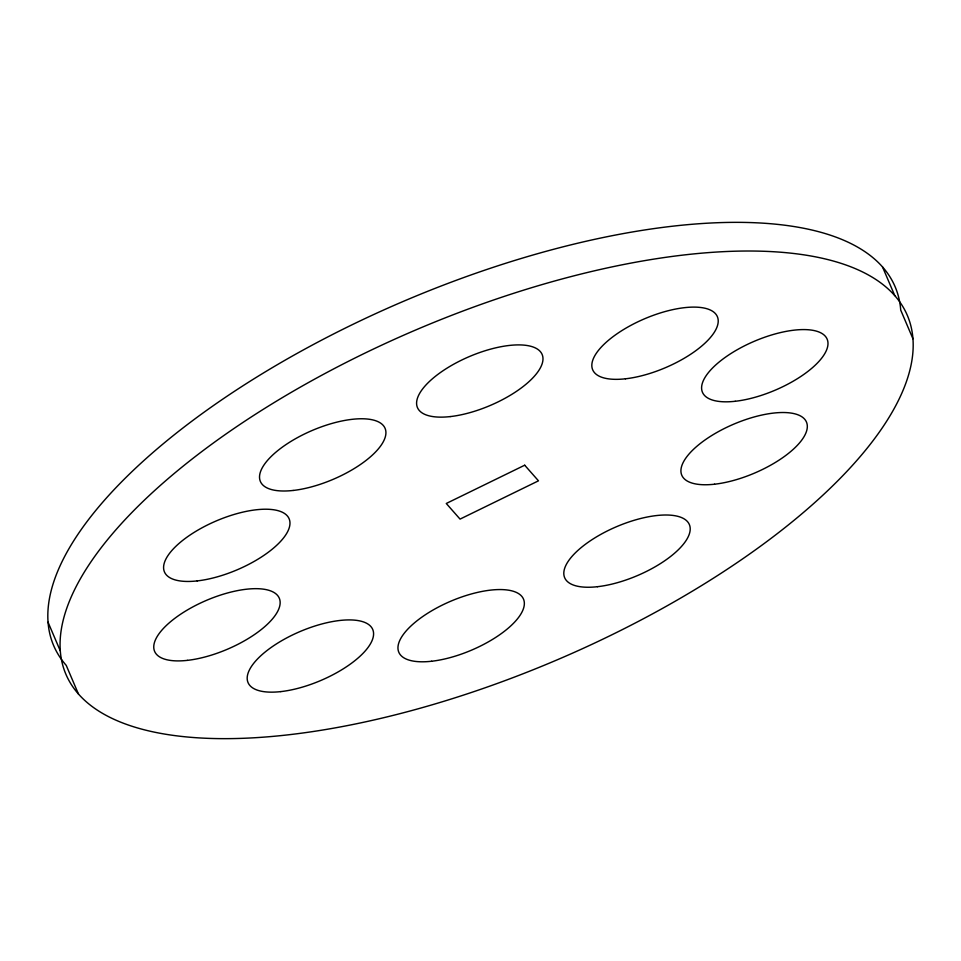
<?xml version="1.0" encoding="UTF-8"?>
<svg xmlns="http://www.w3.org/2000/svg" width="961" height="961" viewBox="0 0 961 961"><rect width="100%" height="100%" fill="white"/><g stroke="black" fill="none" stroke-linecap="round" stroke-linejoin="round"><path stroke-width="1.44" d="M882.534 266.954L894.763 295.616M912.95 338.789A457.388 179.455 -23.1 0 0 261.2 410.611A457.388 179.455 -23.1 0 0 285.693 735.105A457.388 179.455 -23.1 0 0 912.95 338.789L900.721 310.127A457.388 179.455 -23.1 0 0 404.713 300.793A457.388 179.455 -23.1 0 0 66.237 665.384L78.466 694.046M48.05 622.211L60.279 650.873M524.694 465.208L446.276 503.48L460.055 519.108L538.472 480.824L524.694 465.208M197.185 580.912A67.763 26.584 -23.1 0 0 289.934 522.123A67.763 26.584 -23.1 0 0 193.209 532.971A67.763 26.584 -23.1 0 0 197.185 580.912M187.371 660.363A67.763 26.584 -23.1 0 0 280.107 601.574A67.763 26.584 -23.1 0 0 183.383 612.421A67.763 26.584 -23.1 0 0 187.371 660.363M280.792 691.608A67.763 26.584 -23.1 0 0 373.541 632.818A67.763 26.584 -23.1 0 0 276.816 643.666A67.763 26.584 -23.1 0 0 280.792 691.608M431.573 661.252A67.763 26.584 -23.1 0 0 524.31 602.475A67.763 26.584 -23.1 0 0 427.585 613.31A67.763 26.584 -23.1 0 0 431.573 661.252M597.43 586.703A67.763 26.584 -23.1 0 0 690.166 527.913A67.763 26.584 -23.1 0 0 593.454 538.749A67.763 26.584 -23.1 0 0 597.43 586.703M714.54 484.212A67.763 26.584 -23.1 0 0 807.276 425.423A67.763 26.584 -23.1 0 0 710.551 436.27A67.763 26.584 -23.1 0 0 714.54 484.212M735.213 401.278A67.763 26.584 -23.1 0 0 827.95 342.5A67.763 26.584 -23.1 0 0 731.225 353.336A67.763 26.584 -23.1 0 0 735.213 401.278M625.431 378.802A67.763 26.584 -23.1 0 0 718.179 320.025A67.763 26.584 -23.1 0 0 621.455 330.86A67.763 26.584 -23.1 0 0 625.431 378.802M450.192 416.594A67.763 26.584 -23.1 0 0 542.941 357.816A67.763 26.584 -23.1 0 0 446.216 368.652A67.763 26.584 -23.1 0 0 450.192 416.594M293.141 490.458A67.763 26.584 -23.1 0 0 385.878 431.669A67.763 26.584 -23.1 0 0 289.153 442.516A67.763 26.584 -23.1 0 0 293.141 490.458"/></g></svg>
